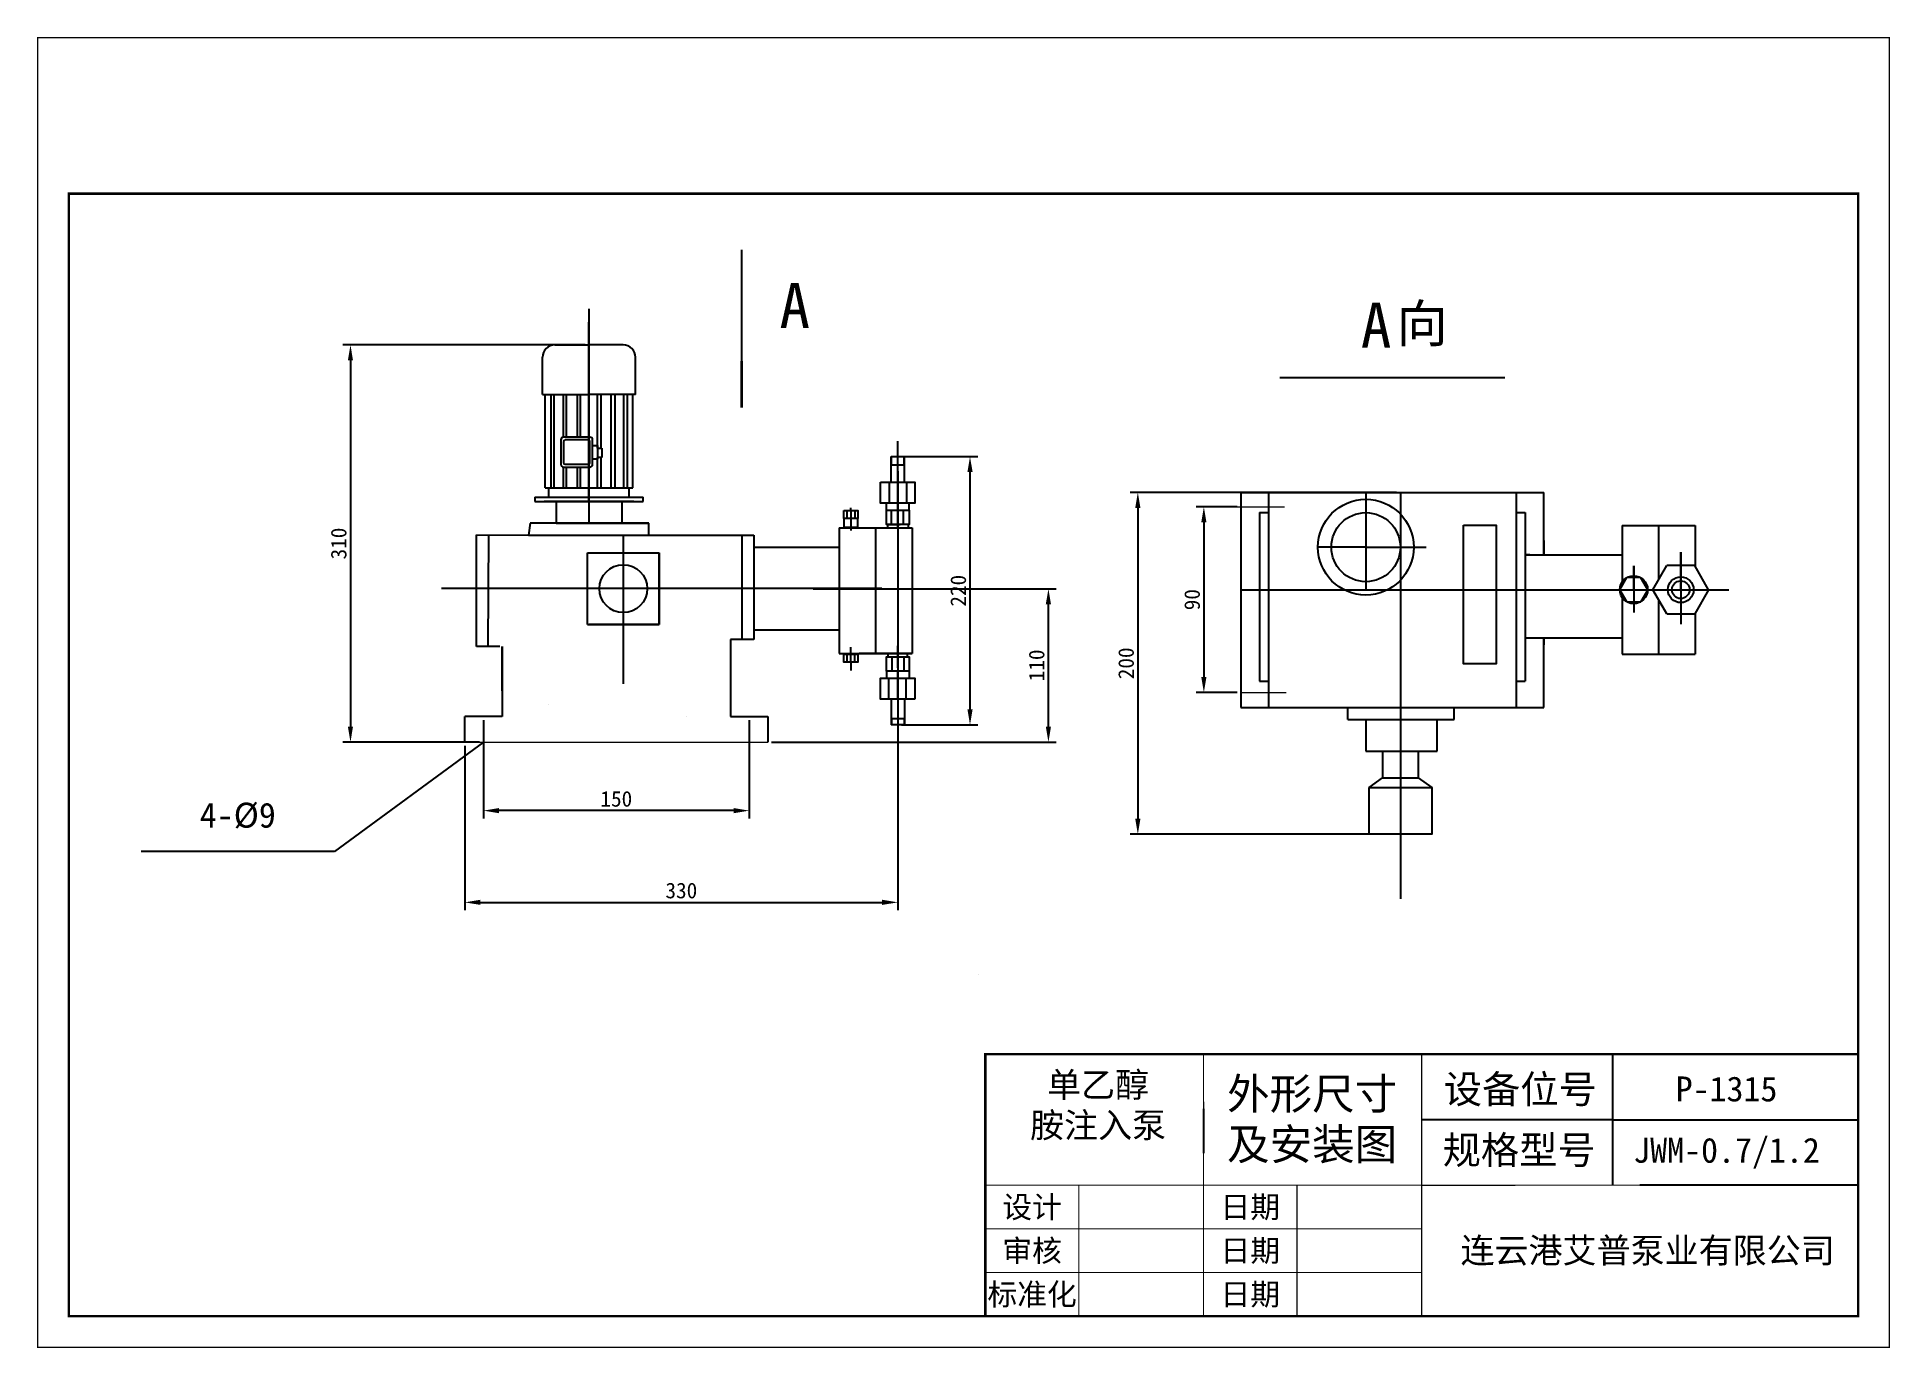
# Model space of a CAD drawing. Header units: millimetres. Extents: x 31 to 328, y 15 to 225.
import ezdxf
from ezdxf.enums import TextEntityAlignment as Align

# ---------------------------------------------------------------- set-up
doc = ezdxf.new("R2010")
doc.units = ezdxf.units.MM
doc.header["$PDMODE"] = 35
doc.linetypes.add('CENTER2', pattern=[28.575, 19.05, -3.175, 3.175, -3.175])
for name, color, linetype, lineweight in [('01-轮廓线', 7, 'Continuous', 35), ('02-中心线', 1, 'CENTER2', 15), ('04-标注', 3, 'Continuous', 20)]:
    doc.layers.add(name, color=color, linetype=linetype, lineweight=lineweight)
doc.layers.add('05-文字', color=5, linetype='Continuous')
doc.layers.add('2', color=4, linetype='Continuous')
doc.styles.add('S', font='SimSun.ttf')
doc.dimstyles.new('ISO-25', dxfattribs={"dimtxt": 2.5, "dimasz": 2.5, "dimexe": 1.25, "dimexo": 0.625, "dimtad": 1, "dimtxsty": 'Standard', "dimcen": 2.5, "dimadec": 0, "dimazin": 0, "dimtfac": 1, "dimtmove": 0, "dimatfit": 3, "dimfxl": 0, "dimarcsym": 0})

# ---------------------------------------------------------------- blocks, each defined once
blk = doc.blocks.new('*D16')
at = {"color": 0, "lineweight": -2}
for p, q in [((248.88, 152.34), (206.15, 152.34)), ((207.4, 149.84), (207.4, 100.01)), ((248.9, 97.51), (206.15, 97.51))]:
    blk.add_line(p, q, dxfattribs=at)
at = {"color": 0}
for points in [[(206.98, 149.84), (207.82, 149.84), (207.4, 152.34)], [(206.98, 100.01), (207.82, 100.01), (207.4, 97.51)]]:
    blk.add_solid(points, dxfattribs=at)
at = {"layer": 'Defpoints', "color": 0}
for p in [(249.51, 152.34), (207.4, 97.51), (249.53, 97.51)]:
    blk.add_point(p, dxfattribs=at)
at = {"color": 0, "insert": (205.53, 124.93), "char_height": 2.5, "attachment_point": 5, "rotation": 90}
blk.add_mtext('\\A1;200', dxfattribs=at)
blk = doc.blocks.new('*D19')
at = {"color": 0, "lineweight": -2}
for p, q in [((169.52, 158.09), (181.73, 158.09)), ((180.48, 155.59), (180.48, 117.56)), ((169.52, 115.06), (181.73, 115.06))]:
    blk.add_line(p, q, dxfattribs=at)
at = {"color": 0}
for points in [[(180.07, 155.59), (180.9, 155.59), (180.48, 158.09)], [(180.07, 117.56), (180.9, 117.56), (180.48, 115.06)]]:
    blk.add_solid(points, dxfattribs=at)
at = {"layer": 'Defpoints', "color": 0}
for p in [(168.89, 158.09), (168.89, 115.06), (180.48, 115.06)]:
    blk.add_point(p, dxfattribs=at)
at = {"color": 0, "insert": (178.61, 136.57), "char_height": 2.5, "attachment_point": 5, "rotation": 90}
blk.add_mtext('\\A1;220', dxfattribs=at)
blk = doc.blocks.new('*D22')
at = {"layer": '04-标注', "color": 0, "lineweight": -2}
for p, q in [((223.31, 150.03), (216.74, 150.03)), ((217.99, 147.53), (217.99, 122.74)), ((223.31, 120.24), (216.74, 120.24))]:
    blk.add_line(p, q, dxfattribs=at)
at = {"layer": '04-标注', "color": 0}
for points in [[(217.58, 147.53), (218.41, 147.53), (217.99, 150.03)], [(217.58, 122.74), (218.41, 122.74), (217.99, 120.24)]]:
    blk.add_solid(points, dxfattribs=at)
at = {"layer": 'Defpoints', "color": 0}
for p in [(223.93, 150.03), (217.99, 120.24), (223.93, 120.24)]:
    blk.add_point(p, dxfattribs=at)
at = {"layer": '04-标注', "color": 0, "insert": (216.12, 135.14), "char_height": 2.5, "attachment_point": 5, "rotation": 90}
blk.add_mtext('\\A1;90', dxfattribs=at)
blk = doc.blocks.new('*D23')
at = {"layer": '04-标注', "color": 0, "lineweight": -2}
for p, q in [((102.45, 115.79), (102.45, 100.06)), ((145.05, 115.79), (145.05, 100.06)), ((142.55, 101.31), (104.95, 101.31))]:
    blk.add_line(p, q, dxfattribs=at)
at = {"layer": '04-标注', "color": 0}
for points in [[(104.95, 101.73), (104.95, 100.89), (102.45, 101.31)], [(142.55, 101.73), (142.55, 100.89), (145.05, 101.31)]]:
    blk.add_solid(points, dxfattribs=at)
at = {"layer": 'Defpoints', "color": 0}
for p in [(102.45, 116.41), (145.05, 116.41), (102.45, 101.31)]:
    blk.add_point(p, dxfattribs=at)
at = {"layer": '04-标注', "color": 0, "insert": (123.75, 103.18), "char_height": 2.5, "attachment_point": 5}
blk.add_mtext('\\A1;150', dxfattribs=at)
blk = doc.blocks.new('*D24')
at = {"layer": '04-标注', "color": 0, "lineweight": -2}
for p, q in [((118.74, 175.99), (79.86, 175.99)), ((81.11, 173.49), (81.11, 114.8)), ((101.83, 112.3), (79.86, 112.3))]:
    blk.add_line(p, q, dxfattribs=at)
at = {"layer": '04-标注', "color": 0}
for points in [[(80.69, 173.49), (81.52, 173.49), (81.11, 175.99)], [(80.69, 114.8), (81.52, 114.8), (81.11, 112.3)]]:
    blk.add_solid(points, dxfattribs=at)
at = {"layer": 'Defpoints', "color": 0}
for p in [(119.36, 175.99), (81.11, 112.3), (102.46, 112.3)]:
    blk.add_point(p, dxfattribs=at)
at = {"layer": '04-标注', "color": 0, "insert": (79.23, 144.14), "char_height": 2.5, "attachment_point": 5, "rotation": 90}
blk.add_mtext('\\A1;310', dxfattribs=at)
blk = doc.blocks.new('*D25')
at = {"layer": '04-标注', "color": 0, "lineweight": -2}
for p, q in [((155.34, 136.9), (194.31, 136.9)), ((193.06, 114.79), (193.06, 134.4)), ((148.66, 112.29), (194.31, 112.29))]:
    blk.add_line(p, q, dxfattribs=at)
at = {"layer": '04-标注', "color": 0}
for points in [[(192.64, 134.4), (193.47, 134.4), (193.06, 136.9)], [(192.64, 114.79), (193.47, 114.79), (193.06, 112.29)]]:
    blk.add_solid(points, dxfattribs=at)
at = {"layer": 'Defpoints', "color": 0}
for p in [(154.72, 136.9), (193.06, 136.9), (148.03, 112.29)]:
    blk.add_point(p, dxfattribs=at)
at = {"layer": '04-标注', "color": 0, "insert": (191.18, 124.6), "char_height": 2.5, "attachment_point": 5, "rotation": 90}
blk.add_mtext('\\A1;110', dxfattribs=at)
blk = doc.blocks.new('*D26')
at = {"layer": '04-标注', "color": 0, "lineweight": -2}
for p, q in [((168.89, 131.57), (168.89, 85.35)), ((99.46, 111.68), (99.46, 85.35)), ((101.96, 86.6), (166.39, 86.6))]:
    blk.add_line(p, q, dxfattribs=at)
at = {"layer": '04-标注', "color": 0}
for points in [[(101.96, 87.02), (101.96, 86.19), (99.46, 86.6)], [(166.39, 87.02), (166.39, 86.19), (168.89, 86.6)]]:
    blk.add_solid(points, dxfattribs=at)
at = {"layer": 'Defpoints', "color": 0}
for p in [(168.89, 132.19), (99.46, 112.31), (168.89, 86.6)]:
    blk.add_point(p, dxfattribs=at)
at = {"layer": '04-标注', "color": 0, "insert": (134.18, 88.48), "char_height": 2.5, "attachment_point": 5}
blk.add_mtext('\\A1;330', dxfattribs=at)

msp = doc.modelspace()

# ---------------------------------------------------------------- linework, layer by layer
at = {"color": 0}
for p, q in [((143.809, 191.24), (143.809, 173.387)), ((119.364, 181.777), (119.364, 147.403)), ((119.364, 150.889), (119.364, 179.65)), ((230.166, 170.783), (266.272, 170.783)), ((168.892, 146.631), (168.892, 160.545)), ((167.812, 153.963), (167.812, 158.086)), ((167.812, 158.086), (169.972, 158.086)), ((167.872, 156.75), (167.872, 158.086)), ((168.892, 153.963), (168.892, 159.007)), ((169.913, 156.75), (169.913, 158.086)), ((169.972, 153.963), (169.972, 158.086)), ((167.812, 156.75), (169.972, 156.75)), ((168.892, 155.758), (168.892, 118.048)), ((110.692, 151.583), (110.692, 150.889)), ((128.037, 150.889), (128.037, 151.583)), ((167.571, 150.591), (167.571, 153.963)), ((168.892, 153.963), (168.892, 149.468)), ((170.363, 150.591), (170.363, 153.963)), ((223.931, 152.341), (223.931, 117.86)), ((223.931, 152.341), (268.076, 152.341)), ((228.36, 152.341), (228.36, 117.86)), ((243.974, 152.341), (243.974, 136.727)), ((249.507, 152.341), (249.507, 117.86)), ((261.449, 152.341), (272.505, 152.341)), ((268.076, 152.341), (268.076, 117.86)), ((272.505, 142.31), (272.505, 152.341)), ((126.564, 150.889), (112.164, 150.889)), ((114.083, 150.889), (114.083, 147.403)), ((124.708, 147.403), (124.708, 150.889)), ((160.733, 149.456), (160.733, 148.173)), ((161.375, 149.456), (161.375, 149.873)), ((161.375, 149.456), (161.375, 147.487)), ((161.987, 149.456), (161.987, 148.173)), ((167.071, 149.468), (167.071, 150.591)), ((167.847, 149.468), (167.847, 147.166)), ((168.892, 150.343), (168.892, 123.463)), ((168.892, 148.932), (168.892, 145.4)), ((169.776, 149.468), (169.776, 147.166)), ((170.713, 149.468), (170.713, 150.591)), ((226.92, 149.131), (226.92, 122.077)), ((226.92, 149.131), (226.92, 122.077)), ((226.92, 149.131), (228.36, 149.131)), ((226.92, 149.131), (226.92, 122.077)), ((268.076, 149.131), (269.516, 149.131)), ((269.516, 149.131), (269.516, 122.077)), ((109.923, 147.403), (109.684, 145.498)), ((114.083, 147.403), (109.923, 147.403)), ((109.923, 147.403), (109.923, 147.403)), ((109.923, 147.403), (109.923, 147.403)), ((114.083, 147.403), (123.748, 147.403)), ((114.083, 147.403), (114.083, 147.403)), ((114.083, 147.403), (128.979, 147.403)), ((128.979, 147.403), (114.083, 147.403)), ((114.083, 147.403), (114.083, 147.403)), ((123.748, 147.403), (123.748, 147.403)), ((123.748, 147.403), (123.748, 147.403)), ((123.748, 147.403), (124.708, 147.403)), ((128.979, 145.498), (128.979, 147.403)), ((159.473, 146.631), (159.473, 126.517)), ((159.473, 146.631), (171.191, 146.631)), ((160.256, 148.173), (160.256, 146.741)), ((160.256, 146.741), (162.495, 146.741)), ((160.39, 146.741), (160.39, 146.631)), ((161.375, 147.487), (161.375, 146.217)), ((162.39, 146.741), (162.39, 146.631)), ((162.495, 146.741), (162.495, 148.173)), ((162.689, 146.631), (171.191, 146.631)), ((165.332, 146.631), (165.332, 126.517)), ((167.228, 147.166), (167.228, 146.631)), ((167.359, 147.166), (169.279, 147.166)), ((170.586, 147.166), (170.586, 146.631)), ((171.191, 146.631), (171.191, 126.517)), ((285.064, 147.047), (294.755, 147.047)), ((285.064, 147.047), (285.064, 137.936)), ((290.923, 147.047), (290.923, 138.318)), ((292.771, 147.047), (296.783, 147.047)), ((296.783, 147.047), (296.783, 141.189)), ((101.329, 127.614), (101.329, 145.536)), ((101.329, 145.536), (109.684, 145.498)), ((103.197, 127.614), (103.279, 145.527)), ((109.684, 145.498), (128.979, 145.498)), ((119.109, 131.143), (119.109, 142.663)), ((119.109, 142.663), (130.629, 142.663)), ((119.364, 142.663), (130.629, 142.663)), ((124.869, 145.498), (124.869, 121.64)), ((124.869, 145.498), (145.793, 145.498)), ((130.629, 131.143), (130.629, 142.663)), ((130.629, 142.663), (130.629, 131.143)), ((143.925, 128.734), (143.925, 145.498)), ((145.793, 145.498), (145.793, 128.734)), ((145.793, 145.498), (145.793, 143.578)), ((145.793, 143.578), (159.473, 143.578)), ((243.974, 143.558), (236.294, 143.558)), ((243.974, 143.558), (253.653, 143.558)), ((272.505, 144.612), (272.505, 142.31)), ((294.483, 136.727), (294.483, 142.769)), ((294.483, 142.769), (294.483, 131.231)), ((270.284, 142.31), (269.516, 142.31)), ((269.713, 142.31), (285.094, 142.31)), ((286.94, 136.727), (286.94, 140.567)), ((286.94, 140.567), (286.94, 133.08)), ((296.783, 141.849), (296.783, 140.499)), ((166.344, 136.903), (95.724, 136.903)), ((223.931, 136.727), (294.755, 136.727)), ((284.704, 136.728), (289.179, 136.727)), ((290.009, 136.728), (298.958, 136.727)), ((292.771, 136.727), (302.176, 136.727)), ((285.064, 135.519), (285.064, 126.407)), ((290.923, 135.141), (290.923, 126.407)), ((119.109, 131.143), (130.629, 131.143)), ((130.629, 131.143), (119.364, 131.143)), ((296.783, 132.965), (296.783, 130.396)), ((296.783, 132.266), (296.783, 126.407)), ((145.793, 128.734), (142.057, 128.734)), ((142.057, 128.734), (142.057, 116.413)), ((159.473, 130.228), (145.793, 130.228)), ((249.507, 127.834), (249.507, 87.172)), ((271.185, 128.96), (269.516, 128.96)), ((285.094, 128.96), (269.713, 128.96)), ((272.505, 128.96), (272.505, 127.909)), ((272.505, 117.86), (272.505, 128.96)), ((105.065, 127.614), (101.329, 127.614)), ((105.439, 120.52), (105.439, 127.614)), ((105.439, 127.614), (105.439, 116.413)), ((159.473, 126.517), (171.191, 126.517)), ((160.426, 126.417), (160.426, 126.517)), ((160.708, 126.417), (160.708, 125.134)), ((161.35, 125.134), (161.35, 127.498)), ((161.35, 125.134), (161.35, 123.773)), ((161.962, 126.417), (161.962, 125.134)), ((162.305, 126.417), (162.305, 126.517)), ((171.191, 126.517), (162.689, 126.517)), ((167.345, 125.982), (167.345, 126.517)), ((168.008, 123.681), (168.008, 125.982)), ((168.892, 124.216), (168.892, 127.748)), ((169.936, 123.681), (169.936, 125.982)), ((170.461, 125.982), (170.461, 126.517)), ((285.064, 126.407), (294.755, 126.407)), ((292.771, 126.407), (296.783, 126.407)), ((167.071, 123.681), (167.071, 122.557)), ((167.421, 122.557), (167.421, 119.185)), ((168.892, 119.185), (168.892, 123.681)), ((170.213, 122.557), (170.213, 119.185)), ((170.713, 123.681), (170.713, 122.557)), ((226.92, 122.077), (228.36, 122.077)), ((268.076, 122.077), (269.516, 122.077)), ((167.812, 119.185), (167.812, 115.062)), ((168.892, 119.185), (168.892, 114.141)), ((169.972, 119.185), (169.972, 115.062)), ((99.46, 116.413), (99.46, 116.413)), ((99.46, 112.306), (99.46, 116.413)), ((105.439, 116.413), (99.46, 116.413)), ((112.912, 118.333), (112.912, 118.333)), ((134.957, 116.413), (134.957, 116.413)), ((142.057, 116.413), (148.035, 116.413)), ((148.035, 116.413), (148.035, 112.306)), ((148.035, 116.413), (148.035, 112.306)), ((167.812, 116.087), (169.972, 116.087)), ((167.872, 116.087), (167.872, 115.062)), ((169.917, 116.087), (169.917, 115.062)), ((223.931, 117.86), (268.076, 117.86)), ((241.091, 115.94), (241.091, 117.86)), ((241.091, 117.86), (241.091, 117.86)), ((241.091, 115.94), (258.117, 115.94)), ((243.974, 115.94), (243.974, 114.046)), ((255.421, 110.839), (255.421, 115.94)), ((258.117, 115.94), (258.117, 117.86)), ((268.076, 117.86), (272.505, 117.86)), ((169.972, 115.062), (167.812, 115.062)), ((243.974, 114.046), (243.974, 110.839)), ((102.455, 112.296), (78.542, 94.748)), ((243.974, 110.839), (255.421, 110.839)), ((246.627, 110.839), (246.627, 106.585)), ((252.387, 110.839), (252.387, 106.585)), ((244.488, 104.995), (246.627, 106.585)), ((246.627, 106.585), (252.387, 106.585)), ((252.387, 106.585), (254.57, 104.995)), ((78.542, 94.748), (47.529, 94.748)), ((181.792, 75.078), (181.792, 75.078)), ((283.561, 62.253), (283.561, 41.253)), ((283.561, 51.753), (252.938, 51.753)), ((283.561, 51.753), (322.938, 51.753))]:
    msp.add_line(p, q, dxfattribs=at)
for points, const_width in [([(30.938, 15.253), (327.938, 15.253), (327.938, 225.253), (30.938, 225.253)], 0.2), ([(35.938, 20.253), (322.938, 20.253), (322.938, 200.253), (35.938, 200.253)], 0.4), ([(182.938, 20.253), (322.938, 20.253), (322.938, 62.253), (182.938, 62.253)], 0.4)]:
    msp.add_lwpolyline(points, close=True, dxfattribs=dict(const_width=const_width))
for points in [[(166.134, 153.963), (171.65, 153.963), (171.65, 150.591), (166.134, 150.591)], [(160.256, 149.456), (162.495, 149.456), (162.495, 148.173), (160.256, 148.173)], [(167.071, 149.468), (170.713, 149.468), (170.713, 147.166), (167.071, 147.166)], [(259.637, 147.069), (264.859, 147.069), (264.859, 124.837), (259.637, 124.837)], [(160.231, 126.417), (162.47, 126.417), (162.47, 125.134), (160.231, 125.134)], [(170.713, 123.681), (167.071, 123.681), (167.071, 125.982), (170.713, 125.982)], [(171.65, 119.185), (166.134, 119.185), (166.134, 122.557), (171.65, 122.557)], [(244.488, 104.995), (254.57, 104.995), (254.57, 97.511), (244.488, 97.511)]]:
    msp.add_lwpolyline(points, close=True, dxfattribs=at)
msp.add_lwpolyline([(217.938, 62.253, 0.2, 0.2, 0), (217.938, 20.253, 0.2, 0.2, 0)], format="xyseb")
at = {"const_width": 0.2}
for points in [[(252.938, 62.253), (252.938, 20.253)], [(322.938, 41.253), (182.938, 41.253)], [(197.938, 41.253), (197.938, 20.253)], [(232.938, 41.253), (232.938, 20.253)], [(252.938, 34.253), (182.938, 34.253)], [(252.938, 27.253), (182.938, 27.253)]]:
    msp.add_lwpolyline(points, dxfattribs=at)
at = {"color": 0}
for centre, radius in [((243.974, 143.558), 7.68), ((243.974, 143.558), 5.534), ((243.974, 143.558), 5.534), ((124.869, 136.903), 3.84), ((286.94, 136.727), 2.232), ((294.483, 136.731), 2.071), ((294.483, 136.731), 1.409)]:
    msp.add_circle(centre, radius, dxfattribs=at)
at = {"layer": '01-轮廓线', "color": 0}
msp.add_line((143.809, 173.387), (143.809, 165.948), dxfattribs=at)
at = {"layer": '02-中心线', "color": 0}
msp.add_line((95.724, 136.903), (190.631, 136.903), dxfattribs=at)
at = {"layer": '04-标注'}
msp.add_line((322.938, 200.253), (322.938, 200.253), dxfattribs=at)
at = {"layer": '04-标注', "color": 0}
for p, q in [((223.306, 150.029), (230.929, 150.029)), ((223.931, 120.244), (231.189, 120.244)), ((99.46, 112.306), (148.035, 112.306)), ((182.938, 62.253), (182.938, 62.253)), ((182.938, 62.253), (182.938, 54.628)), ((217.938, 54.628), (217.938, 49.936)), ((217.938, 54.628), (217.938, 46.398)), ((217.938, 49.936), (217.938, 46.398)), ((252.938, 41.253), (267.938, 41.253)), ((252.938, 41.253), (267.938, 41.253))]:
    msp.add_line(p, q, dxfattribs=at)
at = {"layer": '05-文字', "color": 0}
for p, q in [((217.938, 53.473), (217.938, 46.398)), ((322.938, 41.253), (287.938, 41.253))]:
    msp.add_line(p, q, dxfattribs=at)
at = {"layer": '2', "color": 0}
for p, q in [((113.892, 175.993), (119.364, 175.993)), ((124.837, 175.993), (119.364, 175.993)), ((111.908, 168.038), (111.908, 174.009)), ((126.821, 168.038), (126.821, 174.009)), ((111.908, 168.038), (119.364, 168.038)), ((112.341, 153.053), (112.341, 168.038)), ((113.229, 168.038), (113.229, 153.053)), ((113.778, 153.053), (113.778, 168.038)), ((115.232, 168.038), (115.232, 161.187)), ((115.781, 161.19), (115.781, 168.038)), ((117.459, 168.038), (117.459, 161.19)), ((118.008, 161.19), (118.008, 168.038)), ((126.821, 168.038), (119.364, 168.038)), ((120.721, 159.448), (120.721, 168.038)), ((121.27, 168.038), (121.27, 159.448)), ((122.948, 153.053), (122.948, 168.038)), ((123.497, 168.038), (123.497, 153.053)), ((124.951, 153.053), (124.951, 168.038)), ((125.5, 168.038), (125.5, 153.053)), ((126.388, 153.053), (126.388, 168.038)), ((114.852, 160.756), (114.852, 156.842)), ((119.516, 161.19), (115.285, 161.19)), ((115.285, 160.496), (115.285, 157.102)), ((119.256, 160.756), (115.545, 160.756)), ((119.516, 157.102), (119.516, 160.496)), ((119.949, 156.842), (119.949, 160.756)), ((119.949, 159.84), (120.709, 159.84)), ((120.709, 157.654), (119.949, 157.654)), ((120.709, 159.84), (120.709, 157.654)), ((120.709, 159.448), (121.412, 159.448)), ((121.412, 157.948), (120.709, 157.948)), ((120.721, 153.053), (120.721, 157.948)), ((121.27, 157.948), (121.27, 153.053)), ((121.412, 159.448), (121.412, 157.948)), ((115.232, 156.411), (115.232, 153.053)), ((115.285, 156.408), (119.516, 156.408)), ((115.545, 156.842), (119.256, 156.842)), ((115.781, 153.053), (115.781, 156.408)), ((117.459, 156.369), (117.459, 153.053)), ((118.008, 153.053), (118.008, 156.369)), ((110.692, 151.583), (128.037, 151.583)), ((112.341, 153.053), (126.388, 153.053)), ((112.91, 151.583), (112.91, 153.053)), ((125.819, 151.583), (125.819, 153.053)), ((110.692, 150.889), (128.037, 150.889)), ((290.006, 136.732), (292.246, 140.607)), ((296.722, 140.604), (292.246, 140.607)), ((298.958, 136.727), (296.722, 140.604)), ((284.703, 136.73), (285.823, 138.667)), ((285.821, 134.791), (284.703, 136.73)), ((288.061, 138.666), (285.823, 138.667)), ((289.179, 136.727), (288.059, 134.79)), ((289.179, 136.727), (288.061, 138.666)), ((292.242, 132.854), (290.006, 136.732)), ((298.958, 136.727), (296.718, 132.852)), ((285.821, 134.791), (288.059, 134.79)), ((292.242, 132.854), (296.718, 132.852))]:
    msp.add_line(p, q, dxfattribs=at)
for centre, radius, start, end in [((113.892, 174.009), 1.984, 90, 180), ((124.837, 174.009), 1.984, 0, 90), ((115.285, 160.756), 0.434, 90, 180), ((115.545, 160.496), 0.26, 90, 180), ((119.256, 160.496), 0.26, 360, 90), ((119.516, 160.756), 0.434, 0, 90), ((115.285, 156.842), 0.434, 180, 270), ((115.545, 157.102), 0.26, 180, 270), ((119.256, 157.102), 0.26, 270, 360), ((119.516, 156.842), 0.434, 270, 0)]:
    msp.add_arc(centre, radius, start, end, dxfattribs=at)

# ---------------------------------------------------------------- texts
at = {"color": 0, "style": 'S'}
for s, height, p in [('A', 7.2, (152.37, 182.313)), ('A', 7.2, (245.618, 179.173)), ('向', 6, (253.006, 179.429)), ('规格型号', 4.5, (268.566, 46.894))]:
    msp.add_text(s, height=height, dxfattribs=at).set_placement(p, align=Align.MIDDLE_CENTER)
msp.add_text('设备位号', height=4.5, dxfattribs=at).set_placement((256.473, 54.393))
at = {"style": 'S'}
for s, p in [('设计', (190.438, 37.753)), ('日期', (225.438, 37.753)), ('审核', (190.438, 30.753)), ('日期', (225.438, 30.753)), ('标准化', (190.438, 23.753)), ('日期', (225.438, 23.753))]:
    msp.add_text(s, height=3.5, dxfattribs=at).set_placement(p, align=Align.MIDDLE_CENTER)
at = {"layer": '04-标注', "color": 0, "style": 'S'}
for s, height, p in [('4-%%C9', 4, (63.035, 100.587)), ('单乙醇', 4, (201.024, 57.361)), ('外形尺寸', 5, (235.361, 55.919)), ('P-1315', 4, (301.826, 56.683)), ('胺注入泵', 4, (201.024, 50.872)), ('及安装图', 5, (235.361, 47.808)), ('JWM-0.7/1.2', 4, (301.826, 46.848)), ('连云港艾普泵业有限公司', 4, (289.171, 30.786))]:
    msp.add_text(s, height=height, dxfattribs=at).set_placement(p, align=Align.MIDDLE_CENTER)

# ---------------------------------------------------------------- dimensions: what is measured, and where the dimension line sits
at = {"color": 0}
for base, p1, p2, text, picture, middle in [((180.483, 115.062), (168.892, 158.086), (168.892, 115.062), '220', '*D19', (178.608, 136.574)), ((207.4, 97.511), (249.507, 152.341), (249.529, 97.511), '200', '*D16', (205.525, 124.926))]:
    dim = msp.add_linear_dim(base=base, p1=p1, p2=p2, angle=90, text=text, dimstyle='ISO-25', override={"dimtp": -0.009, "dimtm": 0.034, "dimtfac": 0.5, "dimtolj": 1}, dxfattribs=at)
    dim.commit()
    dim.dimension.update_dxf_attribs({"geometry": picture, "text_midpoint": middle})
at = {"layer": '04-标注', "color": 0}
for base, p1, p2, text, picture, middle in [((81.106, 112.296), (119.364, 175.993), (102.455, 112.296), '310', '*D24', (79.231, 144.145)), ((217.993, 120.244), (223.931, 150.029), (223.931, 120.244), '90', '*D22', (216.118, 135.137)), ((193.055, 136.903), (148.035, 112.292), (154.717, 136.903), '110', '*D25', (191.18, 124.597))]:
    dim = msp.add_linear_dim(base=base, p1=p1, p2=p2, angle=90, text=text, dimstyle='ISO-25', override={"dimtp": -0.009, "dimtm": 0.034, "dimtfac": 0.5, "dimtolj": 1}, dxfattribs=at)
    dim.commit()
    dim.dimension.update_dxf_attribs({"geometry": picture, "text_midpoint": middle})
for base, p1, p2, text, picture, middle in [((168.892, 86.604), (99.46, 112.306), (168.892, 132.192), '330', '*D26', (134.176, 88.479)), ((102.45, 101.309), (145.046, 116.413), (102.45, 116.413), '150', '*D23', (123.748, 103.184))]:
    dim = msp.add_linear_dim(base=base, p1=p1, p2=p2, text=text, dimstyle='ISO-25', override={"dimtp": -0.009, "dimtm": 0.034, "dimtfac": 0.5, "dimtolj": 1}, dxfattribs=at)
    dim.commit()
    dim.dimension.update_dxf_attribs({"geometry": picture, "text_midpoint": middle})

doc.saveas('drawing.dxf')
